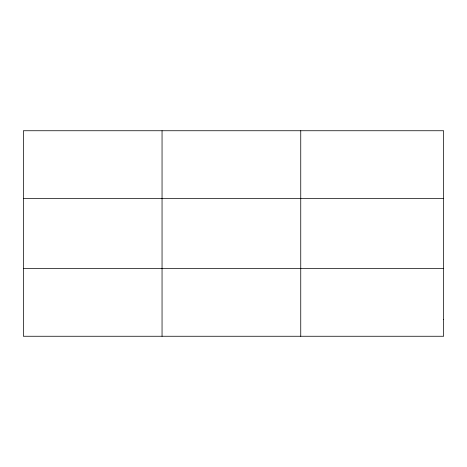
<?xml version="1.0" encoding="UTF-8"?>
<svg xmlns="http://www.w3.org/2000/svg" width="467" height="467" viewBox="0 0 467 467"><rect width="100%" height="100%" fill="white"/><g stroke="black" fill="none" stroke-linecap="round" stroke-linejoin="round"><path stroke-width="0.7" d="M162.049 130.742L162.049 336.258M300.748 130.742L300.748 336.258M23.35 198.563L443.65 198.563M23.35 268.437L443.65 268.437M443.65 319.305L443.65 336.258L23.35 336.258L23.35 130.742L443.65 130.742L443.65 319.305"/></g></svg>
